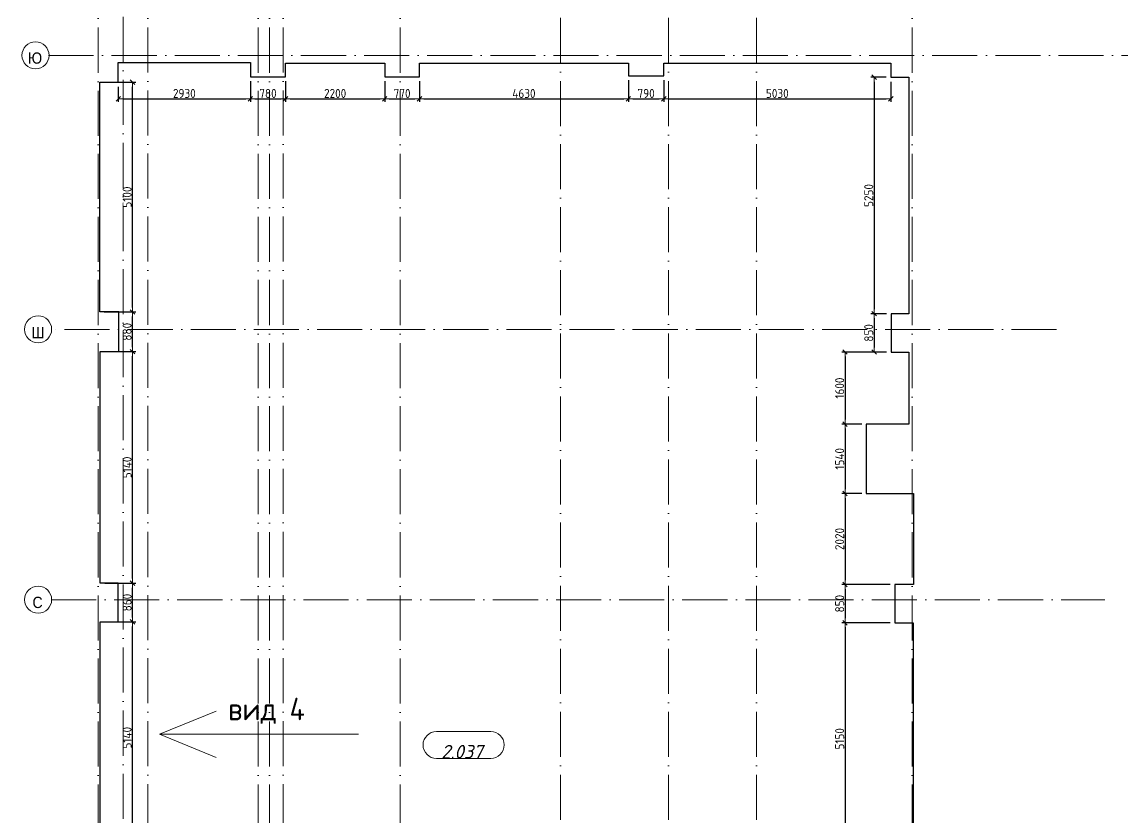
# Model space of a CAD drawing. Header units: millimetres. Extents: x 209 to 1046824, y -248937 to 510758.
# Drawn here: x 19656 to 44053, y -59967 to -42320 of the extents above; entities that cross this region are included whole.
import ezdxf

# ---------------------------------------------------------------- set-up
doc = ezdxf.new("R2010")
doc.units = ezdxf.units.MM
doc.linetypes.add('50_200_ШТРИХ_1Т_ш5_п1_п1_', pattern=[1400, 1000, -200, 0, -200])
for name, color, linetype, lineweight, true_color in [('A-AREA-IDEN-1', 7, 'Continuous', 9, 0xaaaaaa), ('Оси-1', 7, 'Continuous', 20, 0xaaaaaa), ('Оси-2', 7, 'Continuous', 9, 0xaaaaaa), ('Оси-3', 7, '50_200_ШТРИХ_1Т_ш5_п1_п1_', 9, 0xaaaaaa)]:
    doc.layers.add(name, color=color, linetype=linetype, lineweight=lineweight, true_color=true_color)
doc.layers.add('Основные линии', color=7, linetype='Continuous', lineweight=30)
doc.layers.add('Размеры', color=7, linetype='Continuous', lineweight=15)
doc.styles.add('Arial', font='arial.ttf', dxfattribs={"width": 0.9, "height": 500})
doc.styles.add('ISOCPEUR_I', font='isocpeui.ttf', dxfattribs={"height": 300})
doc.styles.add('СПДС', font='isocpeur.ttf', dxfattribs={"width": 0.9})
doc.dimstyles.new('Размера А3', dxfattribs={"dimtxt": 200, "dimasz": 100, "dimexe": 70, "dimexo": 100, "dimgap": 20, "dimtad": 1, "dimdec": 0, "dimrnd": 10, "dimzin": 0, "dimdsep": 46, "dimtxsty": 'СПДС', "dimblk": 'ARROWHEAD_6', "dimcen": 1, "dimclrd": 256, "dimclre": 256, "dimclrt": 256, "dimazin": 0, "dimtfac": 1, "dimtdec": 0, "dimtmove": 2, "dimatfit": 3, "dimfxl": 1, "dimtolj": 1, "dimtzin": 0, "dimarcsym": 0})

# ---------------------------------------------------------------- blocks, each defined once
blk = doc.blocks.new('Ось сетки - Круг_Ø6_00__ISO-2_5_0_9K_-17386508-АИ_План этажа Радиаторы_2')
at = {"layer": 'Оси-1'}
blk.add_circle((0, 0), 3, dxfattribs=at)
blk = doc.blocks.new('AAR_СКБ_Марка_помещения_1_5 ммп - Номер-27962133-АИ_План этажа Радиаторы_2')
at = {"layer": 'A-AREA-IDEN-1'}
for p, q in [((-2.99, 3), (3.01, 3)), ((-2.99, 0), (3.01, 0))]:
    blk.add_line(p, q, dxfattribs=at)
for centre, start, end in [((-2.99, 1.5), 90, 270), ((3.01, 1.5), 270, 90)]:
    blk.add_arc(centre, 1.5, start, end, dxfattribs=at)
blk = doc.blocks.new('ARROWHEAD_6')
at = {"color": 0, "linetype": 'Continuous'}
for p, q in [((0, 0), (-1, 0)), ((-0.5, -0.5), (0.5, 0.5))]:
    blk.add_line(p, q, dxfattribs=at)
blk = doc.blocks.new('*D752')
at = {"layer": 'Defpoints', "color": 0, "lineweight": 30, "transparency": 16777216}
for p in [(21391, -55636), (22107, -55636), (21391, -60776)]:
    blk.add_point(p, dxfattribs=at)
at = {"layer": 'Размеры', "lineweight": -2, "transparency": 16777216}
for p, q in [((21491, -55636), (22177, -55636)), ((22107, -60676), (22107, -55736)), ((21491, -60776), (22177, -60776))]:
    blk.add_line(p, q, dxfattribs=at)
at = {"layer": 'Размеры', "lineweight": -2, "transparency": 16777216, "xscale": 100, "yscale": 100, "zscale": 100}
for p, rotation in [((22107, -55636), 90), ((22107, -60776), 270)]:
    blk.add_blockref('ARROWHEAD_6', p, dxfattribs=dict(at, rotation=rotation))
at = {"layer": 'Размеры', "transparency": 16777216, "insert": (21987, -58206), "char_height": 200, "attachment_point": 5, "rotation": 90, "style": 'СПДС'}
blk.add_mtext('\\A1;5140', dxfattribs=at)
blk = doc.blocks.new('*D733')
at = {"layer": 'Defpoints', "color": 0, "lineweight": 30, "transparency": 16777216}
for p in [(21791, -54776), (22107, -54776), (21791, -55636)]:
    blk.add_point(p, dxfattribs=at)
at = {"layer": 'Размеры', "lineweight": -2, "transparency": 16777216}
for p, q in [((21891, -54776), (22177, -54776)), ((22107, -55536), (22107, -54876)), ((21891, -55636), (22177, -55636))]:
    blk.add_line(p, q, dxfattribs=at)
at = {"layer": 'Размеры', "lineweight": -2, "transparency": 16777216, "xscale": 100, "yscale": 100, "zscale": 100}
for p, rotation in [((22107, -54776), 90), ((22107, -55636), 270)]:
    blk.add_blockref('ARROWHEAD_6', p, dxfattribs=dict(at, rotation=rotation))
at = {"layer": 'Размеры', "transparency": 16777216, "insert": (21987, -55206), "char_height": 200, "attachment_point": 5, "rotation": 90, "style": 'СПДС'}
blk.add_mtext('\\A1;860', dxfattribs=at)
blk = doc.blocks.new('*D734')
at = {"layer": 'Defpoints', "color": 0, "lineweight": 30, "transparency": 16777216}
for p in [(21391, -49636), (22107, -49636), (21391, -54776)]:
    blk.add_point(p, dxfattribs=at)
at = {"layer": 'Размеры', "lineweight": -2, "transparency": 16777216}
for p, q in [((21491, -49636), (22177, -49636)), ((22107, -54676), (22107, -49736)), ((21491, -54776), (22177, -54776))]:
    blk.add_line(p, q, dxfattribs=at)
at = {"layer": 'Размеры', "lineweight": -2, "transparency": 16777216, "xscale": 100, "yscale": 100, "zscale": 100}
for p, rotation in [((22107, -49636), 90), ((22107, -54776), 270)]:
    blk.add_blockref('ARROWHEAD_6', p, dxfattribs=dict(at, rotation=rotation))
at = {"layer": 'Размеры', "transparency": 16777216, "insert": (21987, -52206), "char_height": 200, "attachment_point": 5, "rotation": 90, "style": 'СПДС'}
blk.add_mtext('\\A1;5140', dxfattribs=at)
blk = doc.blocks.new('*D735')
at = {"layer": 'Defpoints', "color": 0, "lineweight": 30, "transparency": 16777216}
for p in [(21801, -48756), (22107, -48756), (21801, -49636)]:
    blk.add_point(p, dxfattribs=at)
at = {"layer": 'Размеры', "lineweight": -2, "transparency": 16777216}
for p, q in [((21901, -48756), (22177, -48756)), ((22107, -49536), (22107, -48856)), ((21901, -49636), (22177, -49636))]:
    blk.add_line(p, q, dxfattribs=at)
at = {"layer": 'Размеры', "lineweight": -2, "transparency": 16777216, "xscale": 100, "yscale": 100, "zscale": 100}
for p, rotation in [((22107, -48756), 90), ((22107, -49636), 270)]:
    blk.add_blockref('ARROWHEAD_6', p, dxfattribs=dict(at, rotation=rotation))
at = {"layer": 'Размеры', "transparency": 16777216, "insert": (21987, -49196), "char_height": 200, "attachment_point": 5, "rotation": 90, "style": 'СПДС'}
blk.add_mtext('\\A1;880', dxfattribs=at)
blk = doc.blocks.new('*D736')
at = {"layer": 'Defpoints', "color": 0, "lineweight": 30, "transparency": 16777216}
for p in [(21381, -43656), (22107, -43656), (21381, -48756)]:
    blk.add_point(p, dxfattribs=at)
at = {"layer": 'Размеры', "lineweight": -2, "transparency": 16777216}
for p, q in [((21481, -43656), (22177, -43656)), ((22107, -48656), (22107, -43756)), ((21481, -48756), (22177, -48756))]:
    blk.add_line(p, q, dxfattribs=at)
at = {"layer": 'Размеры', "lineweight": -2, "transparency": 16777216, "xscale": 100, "yscale": 100, "zscale": 100}
for p, rotation in [((22107, -43656), 90), ((22107, -48756), 270)]:
    blk.add_blockref('ARROWHEAD_6', p, dxfattribs=dict(at, rotation=rotation))
at = {"layer": 'Размеры', "transparency": 16777216, "insert": (21987, -46206), "char_height": 200, "attachment_point": 5, "rotation": 90, "style": 'СПДС'}
blk.add_mtext('\\A1;5100', dxfattribs=at)
blk = doc.blocks.new('*D737')
at = {"layer": 'Defpoints', "color": 0, "lineweight": 30, "transparency": 16777216}
for p in [(21791, -43656), (24721, -43536), (24721, -44026)]:
    blk.add_point(p, dxfattribs=at)
at = {"layer": 'Размеры', "lineweight": -2, "transparency": 16777216}
for p, q in [((24721, -43636), (24721, -44096)), ((21791, -43756), (21791, -44096)), ((21891, -44026), (24621, -44026))]:
    blk.add_line(p, q, dxfattribs=at)
at = {"layer": 'Размеры', "lineweight": -2, "transparency": 16777216, "xscale": 100, "yscale": 100, "zscale": 100, "rotation": 180}
blk.add_blockref('ARROWHEAD_6', (21791, -44026), dxfattribs=at)
at = {"layer": 'Размеры', "lineweight": -2, "transparency": 16777216, "xscale": 100, "yscale": 100, "zscale": 100}
blk.add_blockref('ARROWHEAD_6', (24721, -44026), dxfattribs=at)
at = {"layer": 'Размеры', "transparency": 16777216, "insert": (23256, -43906), "char_height": 200, "attachment_point": 5, "style": 'СПДС'}
blk.add_mtext('\\A1;2930', dxfattribs=at)
blk = doc.blocks.new('*D723')
at = {"layer": 'Defpoints', "color": 0, "lineweight": 30, "transparency": 16777216}
for p in [(24721, -43536), (25501, -43536), (25501, -44026)]:
    blk.add_point(p, dxfattribs=at)
at = {"layer": 'Размеры', "lineweight": -2, "transparency": 16777216}
for p, q in [((24721, -43636), (24721, -44096)), ((25501, -43636), (25501, -44096)), ((24821, -44026), (25401, -44026))]:
    blk.add_line(p, q, dxfattribs=at)
at = {"layer": 'Размеры', "lineweight": -2, "transparency": 16777216, "xscale": 100, "yscale": 100, "zscale": 100, "rotation": 180}
blk.add_blockref('ARROWHEAD_6', (24721, -44026), dxfattribs=at)
at = {"layer": 'Размеры', "lineweight": -2, "transparency": 16777216, "xscale": 100, "yscale": 100, "zscale": 100}
blk.add_blockref('ARROWHEAD_6', (25501, -44026), dxfattribs=at)
at = {"layer": 'Размеры', "transparency": 16777216, "insert": (25111, -43906), "char_height": 200, "attachment_point": 5, "style": 'СПДС'}
blk.add_mtext('\\A1;780', dxfattribs=at)
blk = doc.blocks.new('*D724')
at = {"layer": 'Defpoints', "color": 0, "lineweight": 30, "transparency": 16777216}
for p in [(25501, -43536), (27701, -43536), (27701, -44026)]:
    blk.add_point(p, dxfattribs=at)
at = {"layer": 'Размеры', "lineweight": -2, "transparency": 16777216}
for p, q in [((25501, -43636), (25501, -44096)), ((27701, -43636), (27701, -44096)), ((25601, -44026), (27601, -44026))]:
    blk.add_line(p, q, dxfattribs=at)
at = {"layer": 'Размеры', "lineweight": -2, "transparency": 16777216, "xscale": 100, "yscale": 100, "zscale": 100, "rotation": 180}
blk.add_blockref('ARROWHEAD_6', (25501, -44026), dxfattribs=at)
at = {"layer": 'Размеры', "lineweight": -2, "transparency": 16777216, "xscale": 100, "yscale": 100, "zscale": 100}
blk.add_blockref('ARROWHEAD_6', (27701, -44026), dxfattribs=at)
at = {"layer": 'Размеры', "transparency": 16777216, "insert": (26601, -43906), "char_height": 200, "attachment_point": 5, "style": 'СПДС'}
blk.add_mtext('\\A1;2200', dxfattribs=at)
blk = doc.blocks.new('*D725')
at = {"layer": 'Defpoints', "color": 0, "lineweight": 30, "transparency": 16777216}
for p in [(28471, -43536), (27701, -44026), (28471, -44026)]:
    blk.add_point(p, dxfattribs=at)
at = {"layer": 'Размеры', "lineweight": -2, "transparency": 16777216}
for p, q in [((28471, -43636), (28471, -44096)), ((27701, -43926), (27701, -43956)), ((27801, -44026), (28371, -44026))]:
    blk.add_line(p, q, dxfattribs=at)
at = {"layer": 'Размеры', "lineweight": -2, "transparency": 16777216, "xscale": 100, "yscale": 100, "zscale": 100, "rotation": 180}
blk.add_blockref('ARROWHEAD_6', (27701, -44026), dxfattribs=at)
at = {"layer": 'Размеры', "lineweight": -2, "transparency": 16777216, "xscale": 100, "yscale": 100, "zscale": 100}
blk.add_blockref('ARROWHEAD_6', (28471, -44026), dxfattribs=at)
at = {"layer": 'Размеры', "transparency": 16777216, "insert": (28086, -43906), "char_height": 200, "attachment_point": 5, "style": 'СПДС'}
blk.add_mtext('\\A1;770', dxfattribs=at)
blk = doc.blocks.new('*D726')
at = {"layer": 'Defpoints', "color": 0, "lineweight": 30, "transparency": 16777216}
for p in [(28471, -43536), (33105, -43512), (33105, -44026)]:
    blk.add_point(p, dxfattribs=at)
at = {"layer": 'Размеры', "lineweight": -2, "transparency": 16777216}
for p, q in [((28471, -43636), (28471, -44096)), ((33105, -43612), (33105, -44096)), ((28571, -44026), (33005, -44026))]:
    blk.add_line(p, q, dxfattribs=at)
at = {"layer": 'Размеры', "lineweight": -2, "transparency": 16777216, "xscale": 100, "yscale": 100, "zscale": 100, "rotation": 180}
blk.add_blockref('ARROWHEAD_6', (28471, -44026), dxfattribs=at)
at = {"layer": 'Размеры', "lineweight": -2, "transparency": 16777216, "xscale": 100, "yscale": 100, "zscale": 100}
blk.add_blockref('ARROWHEAD_6', (33105, -44026), dxfattribs=at)
at = {"layer": 'Размеры', "transparency": 16777216, "insert": (30788, -43906), "char_height": 200, "attachment_point": 5, "style": 'СПДС'}
blk.add_mtext('\\A1;4630', dxfattribs=at)
blk = doc.blocks.new('*D727')
at = {"layer": 'Defpoints', "color": 0, "lineweight": 30, "transparency": 16777216}
for p in [(33105, -43512), (33891, -43512), (33891, -44026)]:
    blk.add_point(p, dxfattribs=at)
at = {"layer": 'Размеры', "lineweight": -2, "transparency": 16777216}
for p, q in [((33105, -43612), (33105, -44096)), ((33891, -43612), (33891, -44096)), ((33205, -44026), (33791, -44026))]:
    blk.add_line(p, q, dxfattribs=at)
at = {"layer": 'Размеры', "lineweight": -2, "transparency": 16777216, "xscale": 100, "yscale": 100, "zscale": 100, "rotation": 180}
blk.add_blockref('ARROWHEAD_6', (33105, -44026), dxfattribs=at)
at = {"layer": 'Размеры', "lineweight": -2, "transparency": 16777216, "xscale": 100, "yscale": 100, "zscale": 100}
blk.add_blockref('ARROWHEAD_6', (33891, -44026), dxfattribs=at)
at = {"layer": 'Размеры', "transparency": 16777216, "insert": (33498, -43906), "char_height": 200, "attachment_point": 5, "style": 'СПДС'}
blk.add_mtext('\\A1;790', dxfattribs=at)
blk = doc.blocks.new('*D743')
at = {"layer": 'Defpoints', "color": 0, "lineweight": 30, "transparency": 16777216}
for p in [(33891, -43512), (38925, -43546), (38925, -44026)]:
    blk.add_point(p, dxfattribs=at)
at = {"layer": 'Размеры', "lineweight": -2, "transparency": 16777216}
for p, q in [((33891, -43612), (33891, -44096)), ((38925, -43646), (38925, -44096)), ((33991, -44026), (38825, -44026))]:
    blk.add_line(p, q, dxfattribs=at)
at = {"layer": 'Размеры', "lineweight": -2, "transparency": 16777216, "xscale": 100, "yscale": 100, "zscale": 100, "rotation": 180}
blk.add_blockref('ARROWHEAD_6', (33891, -44026), dxfattribs=at)
at = {"layer": 'Размеры', "lineweight": -2, "transparency": 16777216, "xscale": 100, "yscale": 100, "zscale": 100}
blk.add_blockref('ARROWHEAD_6', (38925, -44026), dxfattribs=at)
at = {"layer": 'Размеры', "transparency": 16777216, "insert": (36408, -43906), "char_height": 200, "attachment_point": 5, "style": 'СПДС'}
blk.add_mtext('\\A1;5030', dxfattribs=at)
blk = doc.blocks.new('*D744')
at = {"layer": 'Defpoints', "color": 0, "lineweight": 30, "transparency": 16777216}
for p in [(38925, -43546), (38556, -48796), (38931, -48796)]:
    blk.add_point(p, dxfattribs=at)
at = {"layer": 'Размеры', "lineweight": -2, "transparency": 16777216}
for p, q in [((38825, -43546), (38486, -43546)), ((38556, -43646), (38556, -48696)), ((38831, -48796), (38486, -48796))]:
    blk.add_line(p, q, dxfattribs=at)
at = {"layer": 'Размеры', "lineweight": -2, "transparency": 16777216, "xscale": 100, "yscale": 100, "zscale": 100}
for p, rotation in [((38556, -43546), 90), ((38556, -48796), 270)]:
    blk.add_blockref('ARROWHEAD_6', p, dxfattribs=dict(at, rotation=rotation))
at = {"layer": 'Размеры', "transparency": 16777216, "insert": (38436, -46171), "char_height": 200, "attachment_point": 5, "rotation": 90, "style": 'СПДС'}
blk.add_mtext('\\A1;5250', dxfattribs=at)
blk = doc.blocks.new('*D745')
at = {"layer": 'Defpoints', "color": 0, "lineweight": 30, "transparency": 16777216}
for p in [(38931, -48796), (38556, -49646), (38931, -49646)]:
    blk.add_point(p, dxfattribs=at)
at = {"layer": 'Размеры', "lineweight": -2, "transparency": 16777216}
for p, q in [((38831, -48796), (38486, -48796)), ((38556, -48896), (38556, -49546)), ((38831, -49646), (38486, -49646))]:
    blk.add_line(p, q, dxfattribs=at)
at = {"layer": 'Размеры', "lineweight": -2, "transparency": 16777216, "xscale": 100, "yscale": 100, "zscale": 100}
for p, rotation in [((38556, -48796), 90), ((38556, -49646), 270)]:
    blk.add_blockref('ARROWHEAD_6', p, dxfattribs=dict(at, rotation=rotation))
at = {"layer": 'Размеры', "transparency": 16777216, "insert": (38436, -49221), "char_height": 200, "attachment_point": 5, "rotation": 90, "style": 'СПДС'}
blk.add_mtext('\\A1;850', dxfattribs=at)
blk = doc.blocks.new('*D746')
at = {"layer": 'Defpoints', "color": 0, "lineweight": 30, "transparency": 16777216}
for p in [(38931, -49646), (37911, -51246), (38381, -51246)]:
    blk.add_point(p, dxfattribs=at)
at = {"layer": 'Размеры', "lineweight": -2, "transparency": 16777216}
for p, q in [((38831, -49646), (37841, -49646)), ((37911, -49746), (37911, -51146)), ((38281, -51246), (37841, -51246))]:
    blk.add_line(p, q, dxfattribs=at)
at = {"layer": 'Размеры', "lineweight": -2, "transparency": 16777216, "xscale": 100, "yscale": 100, "zscale": 100}
for p, rotation in [((37911, -49646), 90), ((37911, -51246), 270)]:
    blk.add_blockref('ARROWHEAD_6', p, dxfattribs=dict(at, rotation=rotation))
at = {"layer": 'Размеры', "transparency": 16777216, "insert": (37791, -50446), "char_height": 200, "attachment_point": 5, "rotation": 90, "style": 'СПДС'}
blk.add_mtext('\\A1;1600', dxfattribs=at)
blk = doc.blocks.new('*D747')
at = {"layer": 'Defpoints', "color": 0, "lineweight": 30, "transparency": 16777216}
for p in [(38381, -51246), (37911, -52786), (38381, -52786)]:
    blk.add_point(p, dxfattribs=at)
at = {"layer": 'Размеры', "lineweight": -2, "transparency": 16777216}
for p, q in [((38281, -51246), (37841, -51246)), ((37911, -51346), (37911, -52686)), ((38281, -52786), (37841, -52786))]:
    blk.add_line(p, q, dxfattribs=at)
at = {"layer": 'Размеры', "lineweight": -2, "transparency": 16777216, "xscale": 100, "yscale": 100, "zscale": 100}
for p, rotation in [((37911, -51246), 90), ((37911, -52786), 270)]:
    blk.add_blockref('ARROWHEAD_6', p, dxfattribs=dict(at, rotation=rotation))
at = {"layer": 'Размеры', "transparency": 16777216, "insert": (37791, -52016), "char_height": 200, "attachment_point": 5, "rotation": 90, "style": 'СПДС'}
blk.add_mtext('\\A1;1540', dxfattribs=at)
blk = doc.blocks.new('*D728')
at = {"layer": 'Defpoints', "color": 0, "lineweight": 30, "transparency": 16777216}
for p in [(38381, -52786), (37911, -54806), (39011, -54806)]:
    blk.add_point(p, dxfattribs=at)
at = {"layer": 'Размеры', "lineweight": -2, "transparency": 16777216}
for p, q in [((38281, -52786), (37841, -52786)), ((37911, -52886), (37911, -54706)), ((38911, -54806), (37841, -54806))]:
    blk.add_line(p, q, dxfattribs=at)
at = {"layer": 'Размеры', "lineweight": -2, "transparency": 16777216, "xscale": 100, "yscale": 100, "zscale": 100}
for p, rotation in [((37911, -52786), 90), ((37911, -54806), 270)]:
    blk.add_blockref('ARROWHEAD_6', p, dxfattribs=dict(at, rotation=rotation))
at = {"layer": 'Размеры', "transparency": 16777216, "insert": (37791, -53796), "char_height": 200, "attachment_point": 5, "rotation": 90, "style": 'СПДС'}
blk.add_mtext('\\A1;2020', dxfattribs=at)
blk = doc.blocks.new('*D729')
at = {"layer": 'Defpoints', "color": 0, "lineweight": 30, "transparency": 16777216}
for p in [(39011, -54806), (37911, -55656), (39011, -55656)]:
    blk.add_point(p, dxfattribs=at)
at = {"layer": 'Размеры', "lineweight": -2, "transparency": 16777216}
for p, q in [((38911, -54806), (37841, -54806)), ((37911, -54906), (37911, -55556)), ((38911, -55656), (37841, -55656))]:
    blk.add_line(p, q, dxfattribs=at)
at = {"layer": 'Размеры', "lineweight": -2, "transparency": 16777216, "xscale": 100, "yscale": 100, "zscale": 100}
for p, rotation in [((37911, -54806), 90), ((37911, -55656), 270)]:
    blk.add_blockref('ARROWHEAD_6', p, dxfattribs=dict(at, rotation=rotation))
at = {"layer": 'Размеры', "transparency": 16777216, "insert": (37791, -55231), "char_height": 200, "attachment_point": 5, "rotation": 90, "style": 'СПДС'}
blk.add_mtext('\\A1;850', dxfattribs=at)
blk = doc.blocks.new('*D730')
at = {"layer": 'Defpoints', "color": 0, "lineweight": 30, "transparency": 16777216}
for p in [(39011, -55656), (37911, -60806), (39011, -60806)]:
    blk.add_point(p, dxfattribs=at)
at = {"layer": 'Размеры', "lineweight": -2, "transparency": 16777216}
for p, q in [((38911, -55656), (37841, -55656)), ((37911, -55756), (37911, -60706)), ((38911, -60806), (37841, -60806))]:
    blk.add_line(p, q, dxfattribs=at)
at = {"layer": 'Размеры', "lineweight": -2, "transparency": 16777216, "xscale": 100, "yscale": 100, "zscale": 100}
for p, rotation in [((37911, -55656), 90), ((37911, -60806), 270)]:
    blk.add_blockref('ARROWHEAD_6', p, dxfattribs=dict(at, rotation=rotation))
at = {"layer": 'Размеры', "transparency": 16777216, "insert": (37791, -58231), "char_height": 200, "attachment_point": 5, "rotation": 90, "style": 'СПДС'}
blk.add_mtext('\\A1;5150', dxfattribs=at)

msp = doc.modelspace()

# ---------------------------------------------------------------- linework, layer by layer
at = {"layer": 'Оси-3'}
for p, q in [((21346.1, -38245.8), (21346.1, -74241.6)), ((21896.1, -75406.2), (21896.1, -38245.8)), ((22446.1, -74241.6), (22446.1, -38245.8)), ((24896.1, -38245.8), (24896.1, -74561.1)), ((25146.1, -38245.8), (25146.1, -74561.1)), ((28046.1, -38245.8), (28046.1, -77013.2)), ((31596.1, -76833.2), (31596.1, -38245.8)), ((33996.1, -76833.2), (33996.1, -38245.8)), ((35946.1, -76833.2), (35946.1, -38245.8)), ((39396.1, -38245.8), (39396.1, -76833.2)), ((25446.1, -74241.6), (25446.1, -41613.4)), ((20242.8, -43061.1), (58011, -43061.1)), ((42600.3, -49143.2), (20300.1, -49143.2)), ((20300.1, -55143.2), (43669.1, -55143.2))]:
    msp.add_line(p, q, dxfattribs=at)
at = {"layer": 'Основные линии', "color": 18, "true_color": 0x000000}
for p, q in [((21791.1, -43656.1), (21791.1, -43216.1)), ((21791.1, -43216.1), (24721.1, -43216.1)), ((24721.1, -43216.1), (24721.1, -43536.1)), ((25501.1, -43536.1), (25501.1, -43236.1)), ((25501.1, -43236.1), (27701.1, -43236.1)), ((27701.1, -43236.1), (27701.1, -43536.1)), ((28471.1, -43536.1), (28471.1, -43236.1)), ((28471.1, -43236.1), (33105.1, -43236.1)), ((33891.1, -43236.1), (38925.1, -43236.1)), ((38925.1, -43236.1), (38925.1, -43546.1)), ((21381.1, -48756.1), (21381.1, -43656.1)), ((21381.1, -43656.1), (21791.1, -43656.1)), ((24721.1, -43536.1), (25501.1, -43536.1)), ((27701.1, -43536.1), (28471.1, -43536.1)), ((33105.1, -43512.1), (33891.1, -43512.1)), ((38925.1, -43546.1), (39325.1, -43543.9)), ((39325.1, -43543.9), (39325.1, -48796.1)), ((21801.1, -48756.1), (21381.1, -48756.1)), ((21801.1, -49636.1), (21801.1, -48756.1)), ((39325.1, -48796.1), (38931.1, -48796.1)), ((38931.1, -48796.1), (38931.1, -49646.1)), ((21391.1, -54776.1), (21391.1, -49636.1)), ((21391.1, -49636.1), (21801.1, -49636.1)), ((38931.1, -49646.1), (39325.1, -49646.1)), ((39325.1, -49646.1), (39325.1, -51246.1)), ((39325.1, -51246.1), (38381.1, -51246.1)), ((38381.1, -51246.1), (38381.1, -52786.1)), ((38381.1, -52786.1), (39431.1, -52786.1)), ((39431.1, -52786.1), (39431.1, -54806.1)), ((21791.1, -54776.1), (21391.1, -54776.1)), ((21791.1, -55636.1), (21791.1, -54776.1)), ((39431.1, -54806.1), (39011.1, -54806.1)), ((39011.1, -54806.1), (39011.1, -55656.1)), ((21391.1, -60776.1), (21391.1, -55636.1)), ((21391.1, -55636.1), (21791.1, -55636.1)), ((39011.1, -55656.1), (39421.1, -55656.1))]:
    msp.add_line(p, q, dxfattribs=at)
for points in [[(33105.1, -43236.1), (33105.1, -43512.1)], [(33891.1, -43512.1), (33891.1, -43236.1)], [(39421.1, -55656.1), (39421.1, -60806.1)]]:
    msp.add_lwpolyline(points, dxfattribs=at)
at = {"layer": 'Размеры'}
for points in [[(22707, -58130.6), (23965.6, -57617)], [(27117.1, -58130.6), (22707, -58130.6)], [(22707, -58130.6), (23965.6, -58644.2)]]:
    msp.add_lwpolyline(points, dxfattribs=at)

# ---------------------------------------------------------------- block references
at = {"layer": 'A-AREA-IDEN-1', "xscale": 199.9999999999999, "yscale": 199.9999999999999, "zscale": 199.9999999999999}
msp.add_blockref('AAR_СКБ_Марка_помещения_1_5 ммп - Номер-27962133-АИ_План этажа Радиаторы_2', (29448.7, -58666.5), dxfattribs=at)
at = {"layer": 'Оси-1', "xscale": 100, "yscale": 100, "zscale": 100}
for p, rotation in [((19955.7, -43061.1), 269.9999999999995), ((20013, -49143.2), 89.99999999999982), ((20013, -55143.2), 269.9999999999995)]:
    msp.add_blockref('Ось сетки - Круг_Ø6_00__ISO-2_5_0_9K_-17386508-АИ_План этажа Радиаторы_2', p, dxfattribs=dict(at, rotation=rotation))

# ---------------------------------------------------------------- texts
at = {"layer": 'A-AREA-IDEN-1', "insert": (29414, -58666.5), "char_height": 300, "width": 952, "attachment_point": 8, "line_spacing_factor": 1.139951, "style": 'ISOCPEUR_I'}
msp.add_mtext('\\pxqc,t8.46667,16.93333,25.4,33.86667,42.33333,50.8,59.26667,67.73333,76.2,84.66667,93.13333,101.6,110.06667,118.53333,127,135.46667,143.93333,152.4,160.86667,169.33333,177.8,186.26667,194.73333,203.2,211.66667,220.13333,228.6,237.06667,245.53333,254,262.46667,270.93333;{2.037}', dxfattribs=at)
at = {"layer": 'Оси-2', "char_height": 250, "attachment_point": 5, "line_spacing_factor": 0.936439, "style": 'Arial'}
for s, insert, width in [('\\pxqc,t4.572,9.144,13.716,18.288,22.86,27.432,32.004,36.576,41.148,45.72,50.292,54.864,59.436,64.008,68.58,73.152,77.724,82.296,86.868,91.44,96.012,100.584,105.156,109.728,114.3,118.872,123.444,128.016,132.588,137.16,141.732,146.304;{Ю}', (19944.3, -43122.8), 655.2), ('\\pxqc,t4.572,9.144,13.716,18.288,22.86,27.432,32.004,36.576,41.148,45.72,50.292,54.864,59.436,64.008,68.58,73.152,77.724,82.296,86.868,91.44,96.012,100.584,105.156,109.728,114.3,118.872,123.444,128.016,132.588,137.16,141.732,146.304;{Ш}', (20011.8, -49216.6), 595.8), ('\\pxqc,t4.572,9.144,13.716,18.288,22.86,27.432,32.004,36.576,41.148,45.72,50.292,54.864,59.436,64.008,68.58,73.152,77.724,82.296,86.868,91.44,96.012,100.584,105.156,109.728,114.3,118.872,123.444,128.016,132.588,137.16,141.732,146.304;{С}', (20001.5, -55205), 464.4)]:
    msp.add_mtext(s, dxfattribs=dict(at, insert=insert, width=width))
at = {"layer": 'Основные линии', "insert": (24228.1, -57319.4), "char_height": 500, "attachment_point": 1, "style": 'СПДС'}
msp.add_mtext_dynamic_manual_height_columns('вид 4', width=2769.041, gutter_width=1678.4, heights=[0], dxfattribs=at)

# ---------------------------------------------------------------- dimensions: what is measured, and where the dimension line sits
at = {"layer": 'Размеры'}
for base, p1, p2, picture, middle in [((22107.4, -43656.1), (21381.1, -48756.1), (21381.1, -43656.1), '*D736', (21987.4, -46206.1)), ((38556.2, -48796.1), (38925.1, -43546.1), (38931.1, -48796.1), '*D744', (38436.2, -46171.1)), ((22107.4, -48756.1), (21801.1, -49636.1), (21801.1, -48756.1), '*D735', (21987.4, -49196.1)), ((38556.2, -49646.1), (38931.1, -48796.1), (38931.1, -49646.1), '*D745', (38436.2, -49221.1)), ((22107.4, -49636.1), (21391.1, -54776.1), (21391.1, -49636.1), '*D734', (21987.4, -52206.1)), ((37910.5, -51246.1), (38931.1, -49646.1), (38381.1, -51246.1), '*D746', (37790.5, -50446.1)), ((37910.5, -52786.1), (38381.1, -51246.1), (38381.1, -52786.1), '*D747', (37790.5, -52016.1)), ((37910.5, -54806.1), (38381.1, -52786.1), (39011.1, -54806.1), '*D728', (37790.5, -53796.1)), ((22107.4, -54776.1), (21791.1, -55636.1), (21791.1, -54776.1), '*D733', (21987.4, -55206.1)), ((37910.5, -55656.1), (39011.1, -54806.1), (39011.1, -55656.1), '*D729', (37790.5, -55231.1)), ((22107.4, -55636.1), (21391.1, -60776.1), (21391.1, -55636.1), '*D752', (21987.4, -58206.1)), ((37910.5, -60806.1), (39011.1, -55656.1), (39011.1, -60806.1), '*D730', (37790.5, -58231.1))]:
    dim = msp.add_linear_dim(base=base, p1=p1, p2=p2, angle=90, dimstyle='Размера А3', dxfattribs=at)
    dim.commit()
    dim.dimension.update_dxf_attribs({"geometry": picture, "text_midpoint": middle})
for base, p1, p2, picture, middle in [((24721.1, -44025.8), (21791.1, -43656.1), (24721.1, -43536.1), '*D737', (23256.1, -43905.8)), ((25501.1, -44025.8), (24721.1, -43536.1), (25501.1, -43536.1), '*D723', (25111.1, -43905.8)), ((27701.1, -44025.8), (25501.1, -43536.1), (27701.1, -43536.1), '*D724', (26601.1, -43905.8)), ((28471.1, -44025.8), (27701.1, -44025.8), (28471.1, -43536.1), '*D725', (28086.1, -43905.8)), ((33105.1, -44025.8), (28471.1, -43536.1), (33105.1, -43512.1), '*D726', (30788.1, -43905.8)), ((33891.1, -44025.8), (33105.1, -43512.1), (33891.1, -43512.1), '*D727', (33498.1, -43905.8)), ((38925.1, -44025.8), (33891.1, -43512.1), (38925.1, -43546.1), '*D743', (36408.1, -43905.8))]:
    dim = msp.add_linear_dim(base=base, p1=p1, p2=p2, dimstyle='Размера А3', dxfattribs=at)
    dim.commit()
    dim.dimension.update_dxf_attribs({"geometry": picture, "text_midpoint": middle})

doc.saveas('drawing.dxf')
